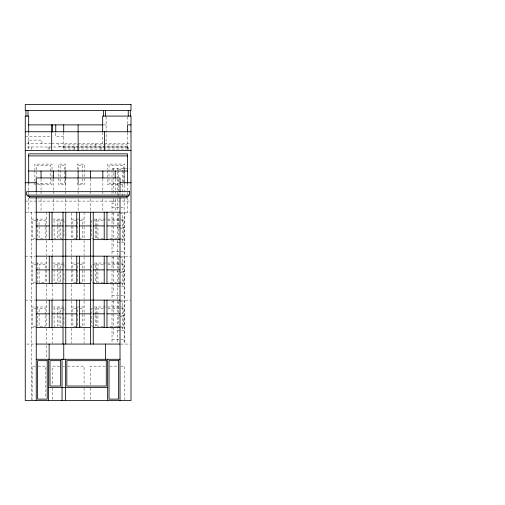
<?xml version="1.0" encoding="UTF-8"?>
<svg xmlns="http://www.w3.org/2000/svg" width="505" height="505" viewBox="0 0 505 505"><rect width="100%" height="100%" fill="white"/><g stroke="black" fill="none" stroke-linecap="round" stroke-linejoin="round"><path stroke-width="0.38" stroke-dasharray="2.52 1.89" d="M103.79 124.88L106.119 124.88M25.25 136.685L50.778 136.685M63.706 136.685L55.758 136.685L55.758 132.752M26.626 143.553L50.753 143.553M51.687 143.553L130.315 143.553M63.706 144.922L127.569 144.922M127.569 146.298L58.125 146.298L58.125 143.553M63.706 147.675L127.569 147.675M63.706 149.044L127.569 149.044M112.003 168.272L130.239 168.272M112.003 169.648L113.379 169.648M118.643 169.648L122.759 169.648M36.24 183.315L50.658 183.315L50.658 165.457L36.24 165.457L36.24 177.103M119.653 183.315L109.029 183.315L109.029 165.457L123.447 165.457L123.447 183.315M25.25 201.097L130.221 201.097M113.379 201.918L112.003 201.918L112.003 198.774M112.003 207.757L124.135 207.757M25.25 212.22L35.634 212.22M120.815 212.22L131.003 212.22M113.379 213.596L112.003 213.596L112.003 245.872L113.379 245.872M120.013 213.596L122.759 213.596L122.759 225.956L121.389 225.956M31.43 219.088L46.536 219.088M52.716 219.088L65.309 219.088M71.489 219.088L77 219.088M84.089 219.088L77.789 219.088L77.789 238.928M94.201 219.088L124.823 219.088M36.354 220.464L32.806 220.464L32.806 238.316L35.647 238.316M63.226 220.464L60.385 220.464L60.385 224.346M76.413 220.464L72.865 220.464L72.865 224.346M79.872 220.464L82.713 220.464L82.713 238.316L79.165 238.316M103.348 220.464L97.938 220.464L97.938 225.893M107.988 220.464L123.447 220.464L123.447 238.316L107.988 238.316M117.267 227.326L124.135 227.326M120.013 228.702L122.759 228.702L122.759 241.062L120.013 241.062M61.806 238.316L60.385 238.316L60.385 225.116M76.413 238.316L72.865 238.316L72.865 225.116M103.348 238.316L97.938 238.316L97.938 226.669M63.706 239.673L65.076 239.667M31.43 239.692L36.941 239.692M63.737 239.692L65.309 239.692M120.897 239.692L124.823 239.692M117.267 242.438L124.135 242.438M112.003 251.705L124.135 251.705M25.25 256.168L35.205 256.168M120.897 256.168L131.003 256.168M113.379 257.544L112.003 257.544L112.003 289.82L113.379 289.82M120.013 257.544L122.759 257.544L122.759 269.904L121.389 269.904M31.43 263.036L46.536 263.036M52.716 263.036L65.309 263.036M71.489 263.036L77 263.036M84.089 263.036L77.789 263.036L77.789 282.876M94.201 263.036L124.823 263.036M36.354 264.412L32.806 264.412L32.806 282.263L35.647 282.263M63.226 264.412L60.385 264.412L60.385 282.263L61.806 282.263M76.413 264.412L72.865 264.412L72.865 282.263L76.413 282.263M79.872 264.412L82.713 264.412L82.713 282.263L79.165 282.263M103.348 264.412L97.938 264.412L97.938 282.263L103.348 282.263M107.988 264.412L123.447 264.412L123.447 282.263L107.988 282.263M117.267 271.28L124.135 271.28M120.013 272.649L122.759 272.649L122.759 285.009L120.013 285.009M63.706 283.621L65.076 283.621M31.43 283.64L36.941 283.64M63.737 283.64L65.309 283.64M120.897 283.64L124.823 283.64M117.267 286.385L124.135 286.385M112.003 295.652L124.135 295.652M25.25 300.121L35.205 300.121M120.897 300.121L131.003 300.121M113.379 301.491L112.003 301.491L112.003 333.767L113.379 333.767M120.013 301.491L122.759 301.491L122.759 313.851L121.389 313.851M31.43 306.983L46.536 306.983M52.716 306.983L65.309 306.983M71.489 306.983L77 306.983M84.089 306.983L77.789 306.983L77.789 326.06M94.201 306.983L124.823 306.983M36.354 308.359L32.806 308.359L32.806 326.211L35.647 326.211M63.226 308.359L60.385 308.359L60.385 313.018M76.413 308.359L72.865 308.359L72.865 313.018M79.872 308.359L82.713 308.359L82.713 326.211L79.165 326.211M103.348 308.359L97.938 308.359L97.938 314.571M107.988 308.359L123.447 308.359L123.447 326.211L107.988 326.211M124.135 315.227L117.267 315.227L117.267 343.324M120.013 316.597L122.759 316.597L122.759 328.957L120.013 328.957M61.806 326.211L60.385 326.211L60.385 313.794M76.413 326.211L72.865 326.211L72.865 313.794M103.348 326.211L97.938 326.211L97.938 315.347M63.706 327.568L65.076 327.568M31.43 327.587L36.941 327.587M63.737 327.587L65.309 327.587M120.897 327.587L124.823 327.587M117.267 330.333L124.135 330.333M112.003 339.606L124.135 339.606M26.797 344.069L35.205 344.069M120.834 344.069L130.239 344.069M35.167 366.163L32.118 366.163L32.118 399.72M38.222 366.163L45.848 366.163L45.848 398.161M59.773 366.163L52.716 366.163L52.716 384.892M62.91 366.163L64.482 366.163M67.62 366.163L84.089 366.163L84.089 384.892M105.185 366.163L90.269 366.163L90.269 384.892M109.901 366.163L117.753 366.163M120.897 366.163L124.823 366.163L124.823 399.72M128.251 149.732L128.251 146.987L27.996 146.987L27.996 149.732M127.569 116.87L127.569 123.933M127.569 132.562L127.569 149.644M127.569 183.46L127.569 194.343M127.569 197.36L127.569 212.22M127.405 146.987L127.405 149.732M124.823 169.427L124.823 164.087L107.653 164.087L107.653 169.427M124.823 170.191L124.823 181.636M124.823 182.4L124.823 184.685L107.653 184.685L107.653 170.191M124.823 212.22L124.823 344.069M124.135 168.272L124.135 171.296M124.135 172.047L124.135 194.709M124.135 198.49L124.135 344.069M122.759 170.419L122.759 182.008M122.759 184.754L122.759 196.344M120.013 192.443L120.013 194.76M118.643 170.419L118.643 182.008M118.643 184.754L118.643 196.344M118.643 213.596L118.643 225.956M118.643 228.702L118.643 241.062M118.643 257.544L118.643 269.904M118.643 272.649L118.643 282.693M118.643 301.491L118.643 313.851M118.643 316.597L118.643 328.957M117.267 168.272L117.267 171.296M117.267 172.047L117.267 178.095M117.267 178.846L117.267 194.709M117.267 198.49L117.267 211.475M117.267 213.735L117.267 254.684M117.267 256.925L117.267 282.611M117.267 283.362L117.267 299.377M117.267 300.873L117.267 312.961M115.209 178.795L115.209 190.454M115.209 191.231L115.209 194.343M115.209 199.008L115.209 211.443M113.379 168.272L113.379 194.734M113.379 198.623L113.379 203.294L112.003 203.294L112.003 211.475M113.379 213.003L113.379 247.242L112.003 247.242L112.003 254.684M113.379 256.95L113.379 291.189L112.003 291.189L112.003 299.377M113.379 300.898L113.379 335.137L112.003 335.137L112.003 343.324M112.003 170.431L112.003 194.046M106.119 116.819L106.119 143.553M102.85 178.795L102.85 190.454M102.85 191.231L102.85 194.343M102.85 199.008L102.85 211.443M102.685 132.562L102.685 143.553M100.962 146.987L100.962 149.732M96.562 219.088L96.562 225.956M96.562 226.72L96.562 238.928M96.562 263.036L96.562 282.876M96.562 306.983L96.562 326.06M95.205 143.553L95.205 146.298M95.193 225.893L95.193 220.464L91.639 220.464L91.639 238.316L95.193 238.316L95.193 226.669M95.193 314.571L95.193 308.359L91.639 308.359L91.639 326.211L95.193 326.211L95.193 315.347M90.483 178.795L90.483 190.454M90.483 191.231L90.483 194.343M90.483 199.008L90.483 211.443M90.269 388.017L90.269 399.72M84.089 212.22L84.089 225.956M84.089 226.72L84.089 238.928M84.089 240.475L84.089 255.385M84.089 256.931L84.089 283.64M84.089 284.422L84.089 299.332M84.089 300.879L84.089 327.587M84.089 328.37L84.089 343.28M84.089 388.017L84.089 399.72M78.679 170.116L78.679 165.457L82.795 165.457L82.795 183.315L78.679 183.315L78.679 178.656M78.124 178.795L78.124 190.454M78.124 191.231L78.124 194.343M78.124 199.008L78.124 211.443M77.303 169.427L77.303 164.087L84.171 164.087L84.171 184.685L77.303 184.685L77.303 178.581M74.525 146.987L74.525 149.732M71.489 212.984L71.489 239.692M71.489 240.475L71.489 255.385M71.489 256.931L71.489 282.876M71.489 284.422L71.489 299.332M71.489 300.879L71.489 326.06M71.489 328.37L71.489 343.28M65.764 178.795L65.764 190.454M65.764 191.231L65.764 194.343M65.764 199.008L65.764 211.443M65.631 169.427L65.631 164.087L58.763 164.087L58.763 184.685L65.631 184.685L65.631 178.581M63.939 220.464L63.939 238.316M63.939 264.412L63.939 282.263M63.939 308.359L63.939 326.211M63.706 132.663L63.706 149.657M59.016 219.088L59.016 224.428M59.016 225.192L59.016 238.928M59.016 263.036L59.016 282.876M59.016 306.983L59.016 326.06M57.639 225.893L57.639 220.464L54.092 220.464L54.092 225.893M57.639 226.669L57.639 238.316L54.092 238.316L54.092 226.669M57.639 314.571L57.639 308.359L54.092 308.359L54.092 314.571M57.639 315.347L57.639 326.211L54.092 326.211L54.092 315.347M53.404 178.795L53.404 190.454M53.404 191.231L53.404 194.343M53.404 199.008L53.404 211.443M52.716 240.475L52.716 255.385M52.716 284.422L52.716 299.332M52.716 328.37L52.716 343.28M52.716 388.017L52.716 399.72M52.034 169.427L52.034 164.087L34.864 164.087L34.864 169.427M52.034 170.191L52.034 184.685L34.864 184.685L34.864 182.4M49.578 146.987L49.578 149.732M48.089 146.987L48.089 149.732M46.536 212.22L46.536 224.428M46.536 225.192L46.536 238.928M46.536 240.475L46.536 255.385M46.536 256.931L46.536 282.876M46.536 284.422L46.536 299.332M46.536 300.879L46.536 326.06M46.536 328.37L46.536 343.28M46.536 345.635L46.536 358.178M45.166 225.893L45.166 220.464L39.1 220.464L39.1 238.316L45.166 238.316L45.166 226.669M45.166 314.571L45.166 308.359L39.1 308.359L39.1 326.211L45.166 326.211L45.166 315.347M41.921 143.553L41.921 140.119L28.185 140.119L28.185 143.553M41.044 178.795L41.044 190.454M41.044 191.231L41.044 194.343M41.044 199.008L41.044 211.443M37.73 219.088L37.73 224.428M37.73 225.192L37.73 238.928M37.73 263.036L37.73 282.876M37.73 306.983L37.73 326.06M36.24 192.443L36.24 194.76M34.864 170.191L34.864 181.636M31.43 146.987L31.43 149.732M31.43 212.22L31.43 399.714M28.684 133.143L28.684 149.657M28.684 183.46L28.684 194.343M28.684 198.143L28.684 212.22M64.255 165.457L60.133 165.457L60.133 183.315L64.255 183.315L64.255 165.457M45.166 264.412L39.1 264.412L39.1 282.263L45.166 282.263L45.166 264.412M57.639 264.412L54.092 264.412L54.092 282.263L57.639 282.263L57.639 264.412M95.193 264.412L91.639 264.412L91.639 282.263L95.193 282.263L95.193 264.412"/><path stroke-width="0.76" d="M28.362 124.88L103.014 124.88M131.003 124.88L127.569 124.88L127.569 131.881M25.25 131.748L131.003 131.748M25.25 150.421L131.003 150.421M28.684 155.912L127.569 155.912M28.684 171.018L127.569 171.018M25.25 182.741L36.24 182.741M120.013 182.741L131.003 182.741M36.24 212.22L120.013 212.22M65.764 225.943L76.754 225.943M106.965 225.931L120.013 225.924M36.24 225.95L49.282 225.95M52.034 225.943L63.018 225.943M79.5 225.937L90.483 225.937M93.236 225.937L104.219 225.937M36.24 239.692L63.018 239.673M65.764 239.667L76.754 239.66M79.5 239.66L90.483 239.654M93.236 239.648L104.219 239.641M106.965 239.641L120.013 239.635M36.24 256.168L120.013 256.168M52.034 269.897L63.018 269.897M65.764 269.891L76.754 269.891M79.5 269.885L90.483 269.885M93.236 269.885L104.219 269.885M106.965 269.878L120.013 269.878M36.24 269.897L49.282 269.897M36.24 283.64L52.034 283.627L52.034 256.168M52.034 283.627L63.018 283.621M65.764 283.621L76.754 283.608M90.483 283.602L79.5 283.608L79.5 256.168M93.236 283.602L104.219 283.589M120.013 283.583L106.965 283.589L106.965 256.168M79.5 283.627L76.754 283.627L76.754 256.168M106.965 283.627L104.219 283.627L104.219 256.168M36.24 300.121L120.013 300.121M36.24 313.845L49.282 313.845M52.034 313.845L63.018 313.845M65.764 313.845L76.754 313.839M79.5 313.832L90.483 313.832M93.236 313.832L104.219 313.832M106.965 313.826L120.013 313.826M36.24 327.587L63.018 327.568M65.764 327.568L90.483 327.549M93.236 327.549L120.013 327.53M36.24 344.069L120.013 344.069M36.24 359.295L120.013 359.295M48.6 387.404L107.653 387.404M130.315 110.589L130.315 116.087M128.251 110.589L128.251 116.087M128.251 195.1L128.251 196.477L27.996 196.477L27.996 195.1M127.569 183.283L127.569 153.855L28.684 153.855L28.684 183.283M126.881 196.477L126.881 197.846L29.372 197.846L29.372 196.477M120.013 191.666L120.013 177.937L36.24 177.937L36.24 191.666M120.013 197.846L120.013 400.497M115.209 171.018L115.209 178.019M107.653 359.295L107.653 400.497M106.965 212.22L106.965 239.679L104.219 239.679L104.219 212.22M106.965 300.121L106.965 327.575M105.438 110.589L105.438 116.087M105.4 344.069L105.4 359.295M104.56 131.748L104.56 150.421M104.219 300.121L104.219 327.575M103.373 110.589L103.373 116.087M102.85 171.018L102.85 178.019M102.685 131.78L102.685 116.087L131.003 116.087L131.003 400.497L25.25 400.497L25.25 116.087L28.684 116.087L28.684 132.367M93.236 212.22L93.236 344.069M90.483 171.018L90.483 178.019M90.483 212.22L90.483 344.069M79.5 212.22L79.5 239.679L76.754 239.679L76.754 212.22M79.5 300.121L79.5 327.575M78.124 124.88L78.124 150.421M78.124 171.018L78.124 178.019M76.754 300.121L76.754 327.575M65.764 171.018L65.764 178.019M65.764 212.22L65.764 344.069M65.473 359.295L65.473 400.497M63.756 344.069L63.756 359.295M63.706 124.88L63.706 131.963M63.018 212.22L63.018 344.069M62.039 359.295L62.039 400.497M55.758 124.88L55.758 131.963M53.404 171.018L53.404 178.019M52.324 124.88L52.324 131.963M52.034 212.22L52.034 239.679M52.034 300.121L52.034 327.575M51.687 124.88L51.687 150.421M49.282 212.22L49.282 239.679M49.282 256.168L49.282 283.627M49.282 300.121L49.282 327.575M49.136 344.069L49.136 359.295M48.6 359.295L48.6 400.497M41.044 171.018L41.044 178.019M36.24 197.846L36.24 400.497M27.996 110.589L27.996 116.087M25.938 110.589L25.938 116.087M131.003 104.503L25.25 104.503L25.25 110.589L131.003 110.589L131.003 104.503M129.627 191.666L26.626 191.666L26.626 195.1L129.627 195.1L129.627 191.666M47.224 360.671L37.61 360.671L37.61 399.127L47.224 399.127L47.224 360.671M60.663 360.671L49.97 360.671L49.97 386.028L60.663 386.028L60.663 360.671M106.277 360.671L66.843 360.671L66.843 386.028L106.277 386.028L106.277 360.671M118.643 360.671L109.029 360.671L109.029 399.127L118.643 399.127L118.643 360.671"/></g></svg>
